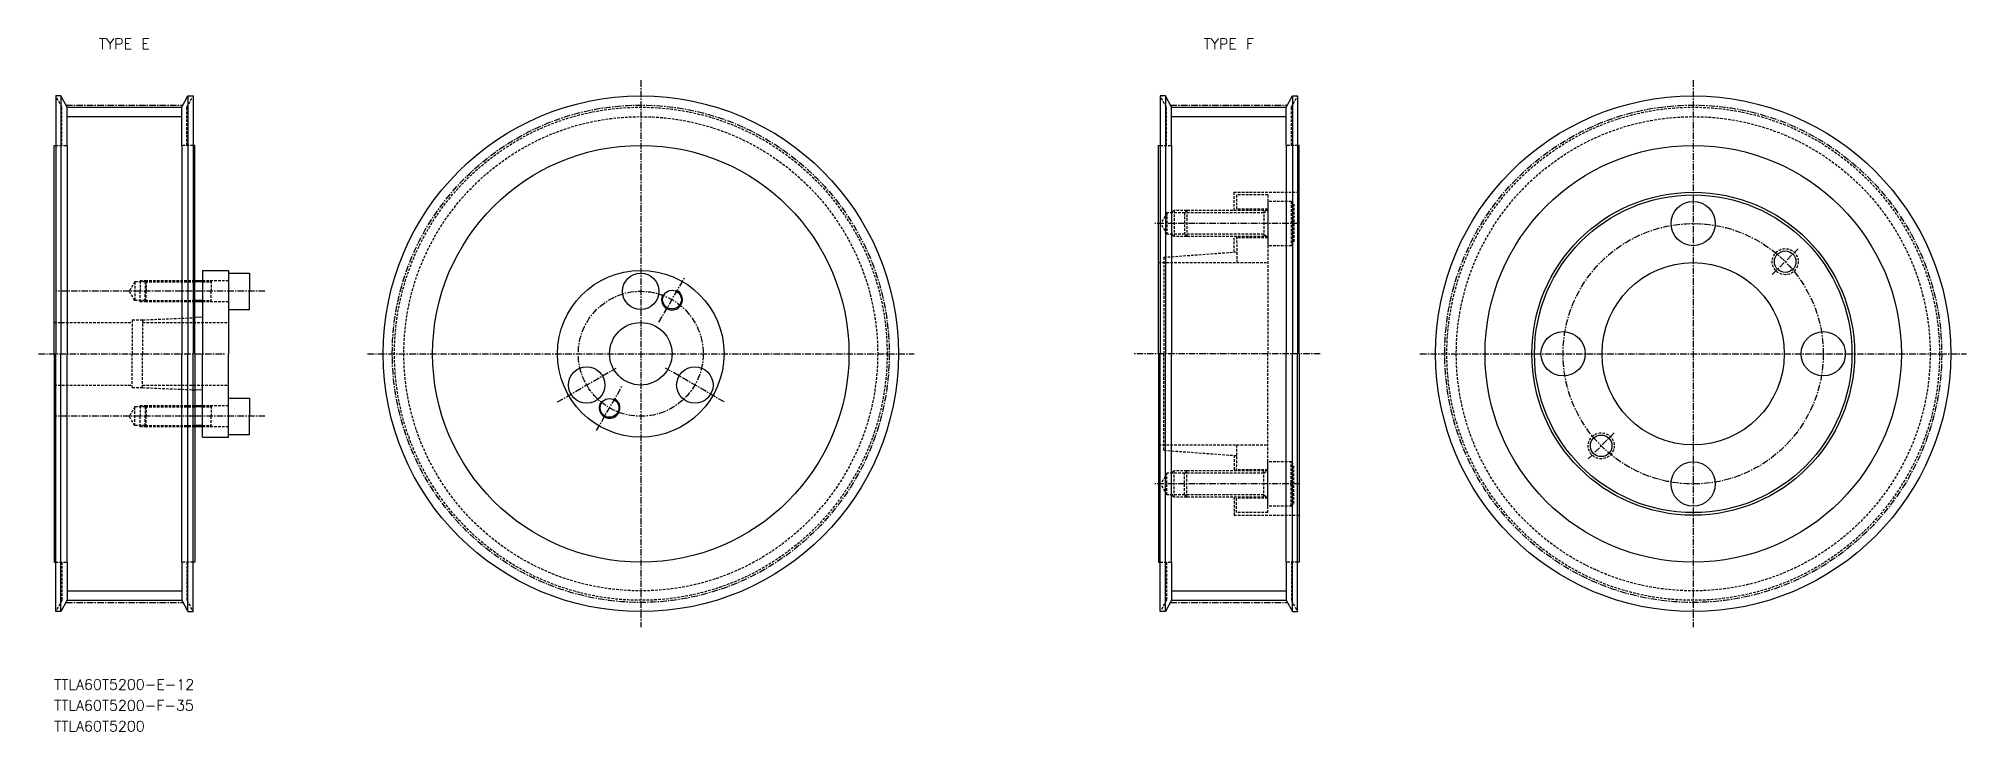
# Model space of a CAD drawing. Extents: x 10736 to 11106, y 21820 to 21953.
import ezdxf
from ezdxf.enums import TextEntityAlignment as Align

# ---------------------------------------------------------------- set-up
doc = ezdxf.new("R2010")
doc.units = 0
doc.linetypes.add('CENTER', pattern=[2, 1.25, -0.25, 0.25, -0.25])
doc.linetypes.add('DASHED', pattern=[0.75, 0.5, -0.25])
doc.layers.get('0').update_dxf_attribs({"linetype": 'CONTINUOUS'})
doc.layers.add('CENTER', color=1, linetype='CENTER')
doc.styles.add('MISUMI', font='txt.shx')

msp = doc.modelspace()

# ---------------------------------------------------------------- linework, layer by layer
at = {"color": 1, "linetype": 'CENTER'}
for p, q in [((10851.45, 21945.27), (10851.45, 21840.27)), ((11053.66, 21945.27), (11053.66, 21840.27)), ((10741.01, 21940.52), (10763.47, 21940.52)), ((10953.22, 21940.52), (10975.68, 21940.52)), ((10735.74, 21892.77), (10771.74, 21892.77)), ((10798.95, 21892.77), (10903.95, 21892.77)), ((11001.16, 21892.77), (11106.16, 21892.77)), ((10741.01, 21845.03), (10763.47, 21845.03)), ((10953.22, 21845.03), (10975.68, 21845.03))]:
    msp.add_line(p, q, dxfattribs=at)
at = {"color": 7, "linetype": 'CONTINUOUS'}
for p, q in [((10739.04, 21942.27), (10739.04, 21892.77)), ((10740.04, 21942.27), (10739.04, 21942.27)), ((10740.04, 21942.27), (10740.04, 21892.77)), ((10741.24, 21940.1), (10740.04, 21942.27)), ((10741.24, 21940.1), (10763.24, 21940.1)), ((10741.24, 21932.77), (10741.24, 21940.1)), ((10763.24, 21940.1), (10764.44, 21942.27)), ((10763.24, 21932.77), (10763.24, 21940.1)), ((10764.44, 21942.27), (10764.44, 21892.77)), ((10764.44, 21942.27), (10765.44, 21942.27)), ((10765.44, 21942.27), (10765.44, 21892.77)), ((10951.25, 21942.27), (10951.25, 21892.77)), ((10952.25, 21942.27), (10951.25, 21942.27)), ((10952.25, 21942.27), (10952.25, 21892.77)), ((10953.45, 21940.1), (10952.25, 21942.27)), ((10953.45, 21940.1), (10975.45, 21940.1)), ((10953.45, 21932.77), (10953.45, 21940.1)), ((10975.45, 21940.1), (10976.65, 21942.27)), ((10975.45, 21932.77), (10975.45, 21940.1)), ((10976.65, 21942.27), (10976.65, 21892.77)), ((10976.65, 21942.27), (10977.65, 21942.27)), ((10977.65, 21942.27), (10977.65, 21892.77)), ((10738.74, 21892.77), (10738.74, 21932.77)), ((10738.74, 21932.77), (10739.04, 21932.77)), ((10741.24, 21932.77), (10741.24, 21892.77)), ((10763.24, 21932.77), (10763.24, 21892.77)), ((10765.74, 21932.77), (10765.44, 21932.77)), ((10765.74, 21892.77), (10765.74, 21932.77)), ((10950.95, 21892.77), (10950.95, 21932.77)), ((10950.95, 21932.77), (10951.25, 21932.77)), ((10953.45, 21932.77), (10953.45, 21892.77)), ((10975.45, 21932.77), (10975.45, 21892.77)), ((10977.95, 21932.77), (10977.65, 21932.77)), ((10977.95, 21892.77), (10977.95, 21932.77)), ((10767.24, 21906.77), (10765.74, 21906.77)), ((10767.24, 21908.77), (10772.24, 21908.77)), ((10767.24, 21908.77), (10767.24, 21906.77)), ((10767.24, 21906.77), (10767.24, 21902.77)), ((10772.24, 21908.77), (10772.24, 21908.27)), ((10772.24, 21908.27), (10772.24, 21901.27)), ((10772.24, 21908.27), (10776.24, 21908.27)), ((10776.24, 21908.27), (10776.24, 21904.77)), ((10776.24, 21901.27), (10776.24, 21904.77)), ((10767.24, 21902.77), (10765.74, 21902.77)), ((10767.24, 21899.77), (10765.74, 21899.71)), ((10767.24, 21902.77), (10767.24, 21899.77)), ((10767.24, 21899.77), (10767.24, 21892.77)), ((10772.24, 21901.27), (10772.24, 21892.77)), ((10772.24, 21901.27), (10776.24, 21901.27)), ((10738.74, 21892.77), (10738.74, 21852.77)), ((10739.04, 21843.27), (10739.04, 21892.77)), ((10740.04, 21843.27), (10740.04, 21892.77)), ((10741.24, 21852.77), (10741.24, 21892.77)), ((10763.24, 21852.77), (10763.24, 21892.77)), ((10764.44, 21843.27), (10764.44, 21892.77)), ((10765.44, 21843.27), (10765.44, 21892.77)), ((10765.74, 21892.77), (10765.74, 21852.77)), ((10767.24, 21885.77), (10767.24, 21892.77)), ((10772.24, 21884.27), (10772.24, 21892.77)), ((10950.95, 21892.77), (10950.95, 21852.77)), ((10951.25, 21843.27), (10951.25, 21892.77)), ((10952.25, 21843.27), (10952.25, 21892.77)), ((10953.45, 21852.77), (10953.45, 21892.77)), ((10975.45, 21852.77), (10975.45, 21892.77)), ((10976.65, 21843.27), (10976.65, 21892.77)), ((10977.65, 21843.27), (10977.65, 21892.77)), ((10977.95, 21892.77), (10977.95, 21852.77)), ((10767.24, 21885.77), (10765.74, 21885.84)), ((10767.24, 21882.77), (10767.24, 21885.77)), ((10767.24, 21882.77), (10765.74, 21882.77)), ((10767.24, 21878.77), (10767.24, 21882.77)), ((10772.24, 21877.27), (10772.24, 21884.27)), ((10772.24, 21884.27), (10776.24, 21884.27)), ((10776.24, 21884.27), (10776.24, 21880.77)), ((10776.24, 21877.27), (10776.24, 21880.77)), ((10767.24, 21878.77), (10765.74, 21878.77)), ((10767.24, 21876.77), (10767.24, 21878.77)), ((10772.24, 21877.27), (10776.24, 21877.27)), ((10772.24, 21876.77), (10772.24, 21877.27)), ((10767.24, 21876.77), (10772.24, 21876.77)), ((10738.74, 21852.77), (10739.04, 21852.77)), ((10741.24, 21852.77), (10741.24, 21845.45)), ((10763.24, 21852.77), (10763.24, 21845.45)), ((10765.74, 21852.77), (10765.44, 21852.77)), ((10950.95, 21852.77), (10951.25, 21852.77)), ((10953.45, 21852.77), (10953.45, 21845.45)), ((10975.45, 21852.77), (10975.45, 21845.45)), ((10977.95, 21852.77), (10977.65, 21852.77)), ((10741.24, 21845.45), (10740.04, 21843.27)), ((10741.24, 21845.45), (10763.24, 21845.45)), ((10763.24, 21845.45), (10764.44, 21843.27)), ((10953.45, 21845.45), (10952.25, 21843.27)), ((10953.45, 21845.45), (10975.45, 21845.45)), ((10975.45, 21845.45), (10976.65, 21843.27)), ((10740.04, 21843.27), (10739.04, 21843.27)), ((10764.44, 21843.27), (10765.44, 21843.27)), ((10952.25, 21843.27), (10951.25, 21843.27)), ((10976.65, 21843.27), (10977.65, 21843.27))]:
    msp.add_line(p, q, dxfattribs=at)
at = {"color": 3, "linetype": 'DASHED'}
for p, q in [((10740.24, 21940.1), (10739.04, 21942.27)), ((10740.24, 21932.77), (10740.24, 21940.1)), ((10764.24, 21940.1), (10765.44, 21942.27)), ((10764.24, 21932.77), (10764.24, 21940.1)), ((10952.45, 21940.1), (10951.25, 21942.27)), ((10952.45, 21932.77), (10952.45, 21940.1)), ((10976.45, 21940.1), (10977.65, 21942.27)), ((10976.45, 21932.77), (10976.45, 21940.1)), ((10739.04, 21932.77), (10741.24, 21932.77)), ((10765.44, 21932.77), (10763.24, 21932.77)), ((10951.25, 21932.77), (10953.45, 21932.77)), ((10977.65, 21932.77), (10975.45, 21932.77)), ((10965.44, 21923.77), (10977.95, 21923.77)), ((10965.44, 21920.27), (10965.44, 21923.77)), ((10971.94, 21923.27), (10965.94, 21923.27)), ((10965.94, 21923.27), (10965.94, 21920.27)), ((10971.94, 21923.27), (10971.95, 21892.77)), ((10976.44, 21922.02), (10971.94, 21922.02)), ((10971.94, 21922.02), (10971.94, 21913.52)), ((10976.44, 21922.02), (10976.44, 21913.52)), ((10976.44, 21922.02), (10976.94, 21921.52)), ((10976.94, 21921.52), (10976.94, 21914.02)), ((10952.55, 21919.84), (10951.36, 21917.77)), ((10952.55, 21915.71), (10951.36, 21917.77)), ((10955.94, 21919.84), (10952.55, 21919.84)), ((10952.55, 21919.84), (10952.55, 21915.71)), ((10953.94, 21920.27), (10953.19, 21919.84)), ((10956.38, 21920.27), (10953.94, 21920.27)), ((10953.94, 21920.27), (10953.94, 21915.27)), ((10956.38, 21920.27), (10955.94, 21919.84)), ((10971.14, 21919.84), (10955.94, 21919.84)), ((10955.94, 21919.84), (10955.94, 21915.71)), ((10971.94, 21920.27), (10956.38, 21920.27)), ((10956.38, 21920.27), (10956.38, 21915.27)), ((10971.94, 21920.52), (10965.94, 21920.52)), ((10971.14, 21920.27), (10971.14, 21915.27)), ((10971.14, 21919.84), (10971.9, 21920.27)), ((10955.94, 21915.71), (10952.55, 21915.71)), ((10953.94, 21915.27), (10953.19, 21915.71)), ((10956.38, 21915.27), (10953.94, 21915.27)), ((10971.14, 21915.71), (10955.94, 21915.71)), ((10956.38, 21915.27), (10955.94, 21915.71)), ((10971.94, 21915.27), (10956.38, 21915.27)), ((10965.45, 21912.29), (10965.44, 21915.27)), ((10965.94, 21915.27), (10965.95, 21910.27)), ((10971.94, 21915.02), (10965.94, 21915.02)), ((10971.14, 21915.71), (10971.89, 21915.27)), ((10976.44, 21913.52), (10976.94, 21914.02)), ((10950.95, 21910.27), (10971.95, 21910.27)), ((10951.94, 21911.3), (10965.95, 21912.32)), ((10951.94, 21911.3), (10951.94, 21892.77)), ((10976.44, 21913.52), (10971.94, 21913.52)), ((10754.24, 21906.57), (10753.2, 21904.77)), ((10756.24, 21906.57), (10754.24, 21906.57)), ((10754.24, 21906.57), (10754.24, 21902.97)), ((10755.24, 21906.77), (10755.24, 21904.77)), ((10756.44, 21906.77), (10755.24, 21906.77)), ((10756.44, 21906.77), (10756.24, 21906.57)), ((10756.24, 21906.57), (10765.74, 21906.57)), ((10756.24, 21906.57), (10756.24, 21904.77)), ((10765.74, 21906.77), (10756.44, 21906.77)), ((10756.44, 21906.77), (10756.44, 21904.77)), ((10772.24, 21906.77), (10767.24, 21906.77)), ((10767.24, 21906.57), (10768.91, 21906.57)), ((10768.91, 21906.77), (10768.91, 21904.77)), ((10754.24, 21902.97), (10753.2, 21904.77)), ((10756.24, 21902.97), (10754.24, 21902.97)), ((10755.24, 21902.77), (10755.24, 21904.77)), ((10756.24, 21902.97), (10756.24, 21904.77)), ((10756.24, 21902.97), (10765.74, 21902.97)), ((10756.44, 21902.77), (10756.24, 21902.97)), ((10756.44, 21902.77), (10756.44, 21904.77)), ((10767.24, 21902.97), (10768.91, 21902.97)), ((10768.91, 21902.77), (10768.91, 21904.77)), ((10753.74, 21899.27), (10755.74, 21899.27)), ((10753.74, 21899.27), (10753.74, 21892.77)), ((10756.44, 21902.77), (10755.24, 21902.77)), ((10755.74, 21899.27), (10765.74, 21899.71)), ((10755.74, 21899.27), (10755.74, 21892.77)), ((10765.74, 21902.77), (10756.44, 21902.77)), ((10772.24, 21902.77), (10767.24, 21902.77)), ((10738.74, 21898.77), (10753.74, 21898.77)), ((10755.74, 21898.77), (10772.24, 21898.77)), ((10753.74, 21886.27), (10753.74, 21892.77)), ((10755.74, 21886.27), (10755.74, 21892.77)), ((10951.94, 21874.25), (10951.94, 21892.77)), ((10971.94, 21862.27), (10971.95, 21892.77)), ((10738.74, 21886.77), (10753.74, 21886.77)), ((10753.74, 21886.27), (10755.74, 21886.27)), ((10755.74, 21886.77), (10772.24, 21886.77)), ((10755.74, 21886.27), (10765.74, 21885.84)), ((10754.24, 21882.57), (10753.2, 21880.77)), ((10754.24, 21878.97), (10753.2, 21880.77)), ((10756.24, 21882.57), (10754.24, 21882.57)), ((10754.24, 21878.97), (10754.24, 21882.57)), ((10755.24, 21882.77), (10755.24, 21880.77)), ((10756.44, 21882.77), (10755.24, 21882.77)), ((10755.24, 21878.77), (10755.24, 21880.77)), ((10756.44, 21882.77), (10756.24, 21882.57)), ((10756.24, 21882.57), (10765.74, 21882.57)), ((10756.24, 21882.57), (10756.24, 21880.77)), ((10756.24, 21878.97), (10756.24, 21880.77)), ((10765.74, 21882.77), (10756.44, 21882.77)), ((10756.44, 21882.77), (10756.44, 21880.77)), ((10756.44, 21878.77), (10756.44, 21880.77)), ((10772.24, 21882.77), (10767.24, 21882.77)), ((10767.24, 21882.57), (10768.91, 21882.57)), ((10768.91, 21882.77), (10768.91, 21880.77)), ((10768.91, 21878.77), (10768.91, 21880.77)), ((10756.24, 21878.97), (10754.24, 21878.97)), ((10756.44, 21878.77), (10755.24, 21878.77)), ((10756.24, 21878.97), (10765.74, 21878.97)), ((10756.44, 21878.77), (10756.24, 21878.97)), ((10765.74, 21878.77), (10756.44, 21878.77)), ((10767.24, 21878.97), (10768.91, 21878.97)), ((10772.24, 21878.77), (10767.24, 21878.77)), ((10950.95, 21875.27), (10971.95, 21875.27)), ((10951.94, 21874.25), (10965.95, 21873.22)), ((10965.45, 21873.26), (10965.44, 21870.27)), ((10965.94, 21870.27), (10965.95, 21875.27)), ((10952.55, 21869.84), (10951.36, 21867.77)), ((10952.55, 21865.71), (10952.55, 21869.84)), ((10955.94, 21869.84), (10952.55, 21869.84)), ((10953.94, 21870.27), (10953.19, 21869.84)), ((10956.38, 21870.27), (10953.94, 21870.27)), ((10953.94, 21865.27), (10953.94, 21870.27)), ((10956.38, 21870.27), (10955.94, 21869.84)), ((10971.14, 21869.84), (10955.94, 21869.84)), ((10955.94, 21865.71), (10955.94, 21869.84)), ((10971.94, 21870.27), (10956.38, 21870.27)), ((10956.38, 21865.27), (10956.38, 21870.27)), ((10971.94, 21870.52), (10965.94, 21870.52)), ((10971.14, 21865.27), (10971.14, 21870.27)), ((10971.14, 21869.84), (10971.89, 21870.27)), ((10976.44, 21872.02), (10971.94, 21872.02)), ((10971.94, 21863.52), (10971.94, 21872.02)), ((10976.44, 21863.52), (10976.44, 21872.02)), ((10976.44, 21872.02), (10976.94, 21871.52)), ((10976.94, 21864.02), (10976.94, 21871.52)), ((10952.55, 21865.71), (10951.36, 21867.77)), ((10955.94, 21865.71), (10952.55, 21865.71)), ((10953.94, 21865.27), (10953.19, 21865.71)), ((10956.38, 21865.27), (10953.94, 21865.27)), ((10971.14, 21865.71), (10955.94, 21865.71)), ((10956.38, 21865.27), (10955.94, 21865.71)), ((10971.94, 21865.27), (10956.38, 21865.27)), ((10965.44, 21865.27), (10965.44, 21861.77)), ((10965.94, 21862.27), (10965.94, 21865.27)), ((10971.94, 21865.02), (10965.94, 21865.02)), ((10971.94, 21862.27), (10965.94, 21862.27)), ((10971.14, 21865.71), (10971.9, 21865.27)), ((10976.44, 21863.52), (10971.94, 21863.52)), ((10976.44, 21863.52), (10976.94, 21864.02)), ((10965.44, 21861.77), (10977.95, 21861.77)), ((10739.04, 21852.77), (10741.24, 21852.77)), ((10740.24, 21852.77), (10740.24, 21845.45)), ((10765.44, 21852.77), (10763.24, 21852.77)), ((10764.24, 21852.77), (10764.24, 21845.45)), ((10951.25, 21852.77), (10953.45, 21852.77)), ((10952.45, 21852.77), (10952.45, 21845.45)), ((10977.65, 21852.77), (10975.45, 21852.77)), ((10976.45, 21852.77), (10976.45, 21845.45)), ((10740.24, 21845.45), (10739.04, 21843.27)), ((10764.24, 21845.45), (10765.44, 21843.27)), ((10952.45, 21845.45), (10951.25, 21843.27)), ((10976.45, 21845.45), (10977.65, 21843.27))]:
    msp.add_line(p, q, dxfattribs=at)
at = {"color": 3, "linetype": 'CONTINUOUS'}
for p, q in [((10741.24, 21938.3), (10763.24, 21938.3)), ((10953.45, 21938.3), (10975.45, 21938.3)), ((10741.24, 21847.25), (10763.24, 21847.25)), ((10953.45, 21847.25), (10975.45, 21847.25))]:
    msp.add_line(p, q, dxfattribs=at)
at = {"color": 3}
for p, q in [((10767.24, 21906.57), (10765.74, 21906.57)), ((10767.24, 21902.97), (10765.74, 21902.97)), ((10767.24, 21882.57), (10765.74, 21882.57)), ((10767.24, 21878.97), (10765.74, 21878.97))]:
    msp.add_line(p, q, dxfattribs=at)
at = {"color": 7, "linetype": 'CONTINUOUS'}
for centre, radius in [((10851.45, 21892.77), 49.5), ((11053.66, 21892.77), 49.5), ((10851.45, 21892.77), 40), ((11053.66, 21892.77), 40), ((11053.66, 21892.77), 31), ((11053.66, 21892.77), 30.5), ((11053.66, 21917.77), 4.25), ((11053.66, 21892.77), 17.5), ((11071.34, 21910.45), 2.07), ((10851.45, 21892.77), 16), ((10851.45, 21892.77), 16), ((10851.45, 21904.77), 3.5), ((10857.45, 21903.17), 1.8), ((10851.45, 21892.77), 6), ((11028.66, 21892.77), 4.25), ((11078.66, 21892.77), 4.25), ((10841.06, 21886.77), 3.5), ((10861.84, 21886.77), 3.5), ((10845.45, 21882.38), 1.8), ((11035.98, 21875.1), 2.07), ((11053.66, 21867.77), 4.25)]:
    msp.add_circle(centre, radius, dxfattribs=at)
at = {"color": 1, "linetype": 'CENTER'}
for centre in [(10851.45, 21892.77), (11053.66, 21892.77)]:
    msp.add_circle(centre, 47.74, dxfattribs=at)
at = {"color": 3, "linetype": 'DASHED'}
for centre, radius in [((10851.45, 21892.77), 47.33), ((11053.66, 21892.77), 47.33), ((10851.45, 21892.77), 45.52), ((11053.66, 21892.77), 45.52), ((11071.34, 21910.45), 2.5), ((11035.98, 21875.1), 2.5)]:
    msp.add_circle(centre, radius, dxfattribs=at)
at = {"color": 3, "linetype": 'CONTINUOUS'}
for centre in [(10857.45, 21903.17), (10845.45, 21882.38)]:
    msp.add_arc(centre, 2, 150, 62, dxfattribs=at)
at = {"layer": 'CENTER', "color": 1, "linetype": 'CENTER'}
for p, q in [((10977.94, 21917.77), (10950.21, 21917.77)), ((10851.45, 21911.27), (10851.45, 21898.27)), ((11068.86, 21907.98), (11073.81, 21912.93)), ((10854.95, 21898.84), (10859.95, 21907.5)), ((10779.24, 21904.77), (10739.2, 21904.77)), ((10981.99, 21892.77), (10946.02, 21892.77)), ((10835.43, 21883.52), (10846.69, 21890.02)), ((10867.47, 21883.52), (10856.21, 21890.02)), ((10842.95, 21878.05), (10847.95, 21886.71)), ((10779.24, 21880.77), (10739.2, 21880.77)), ((11038.46, 21877.57), (11033.51, 21872.62)), ((10977.94, 21867.77), (10950.21, 21867.77))]:
    msp.add_line(p, q, dxfattribs=at)
for centre, radius in [((11053.66, 21892.77), 25), ((10851.45, 21892.77), 12)]:
    msp.add_circle(centre, radius, dxfattribs=at)

# ---------------------------------------------------------------- texts
at = {"color": 7, "linetype": 'CONTINUOUS', "style": 'MISUMI'}
for s, p in [('TYPE E', (10752.24, 21952.27)), ('TYPE F', (10964.45, 21952.27))]:
    msp.add_text(s, height=2, dxfattribs=at).set_placement(p, align=Align.MIDDLE_CENTER)
for s, p in [('TTLA60T5200-E-12', (10738.74, 21828.27)), ('TTLA60T5200-F-35', (10738.74, 21824.27)), ('TTLA60T5200', (10738.74, 21820.27))]:
    msp.add_text(s, height=2, dxfattribs=at).set_placement(p)

doc.saveas('drawing.dxf')
